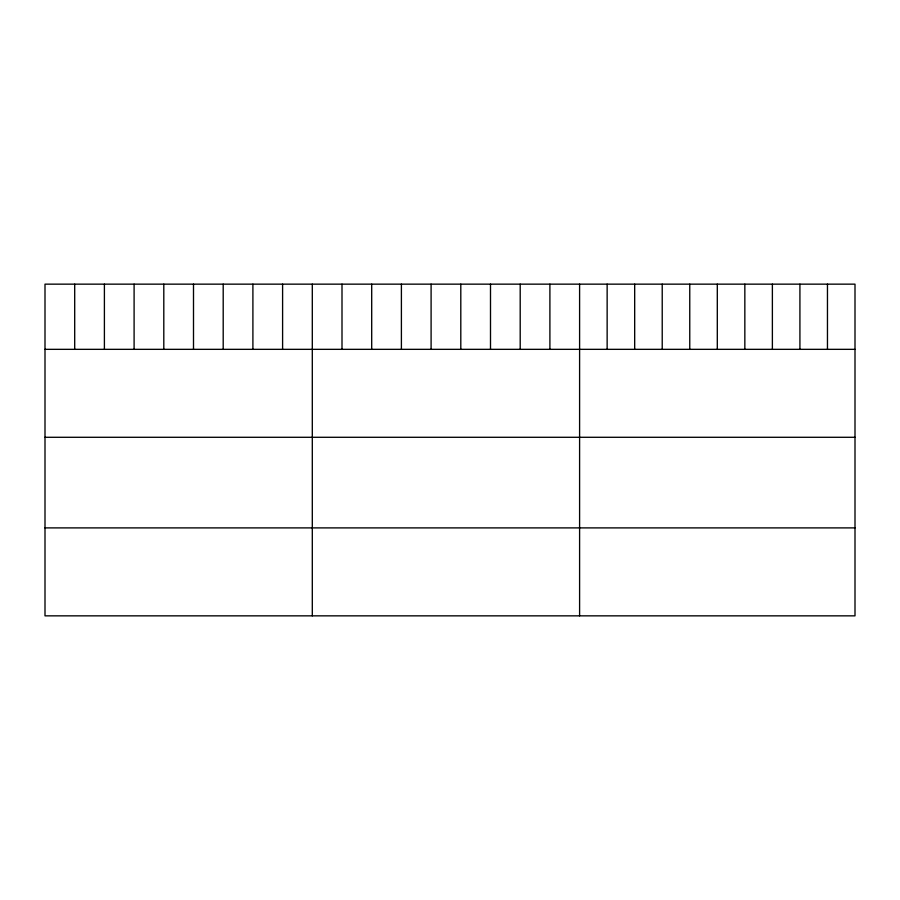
<?xml version="1.0" encoding="UTF-8"?>
<svg xmlns="http://www.w3.org/2000/svg" width="900" height="900" viewBox="0 0 900 900"><rect width="100%" height="100%" fill="white"/><g stroke="black" fill="none" stroke-linecap="round" stroke-linejoin="round"><path stroke-width="1.35" d="M855 349.335L855 615.847L45 615.847L45 284.153L855 284.153L855 349.335L45 349.335M45 437.287L855 437.287M45 527.895L855 527.895M827.46 284.153L827.46 349.335M799.92 284.153L799.92 349.335M772.38 284.153L772.38 349.335M744.84 284.153L744.84 349.335M717.3 284.153L717.3 349.335M689.76 284.153L689.76 349.335M662.22 284.153L662.22 349.335M634.68 284.153L634.68 349.335M607.14 284.153L607.14 349.335M579.6 284.153L579.6 615.847M549.9 284.153L549.9 349.335M520.2 284.153L520.2 349.335M490.5 284.153L490.5 349.335M460.8 284.153L460.8 349.335M431.1 284.153L431.1 349.335M401.4 284.153L401.4 349.335M371.7 284.153L371.7 349.335M342 284.153L342 349.335M312.3 284.153L312.3 615.847M282.6 284.153L282.6 349.335M252.9 284.153L252.9 349.335M223.2 284.153L223.2 349.335M193.5 284.153L193.5 349.335M163.8 284.153L163.8 349.335M134.1 284.153L134.1 349.335M104.4 284.153L104.4 349.335M74.7 284.153L74.7 349.335"/></g></svg>
